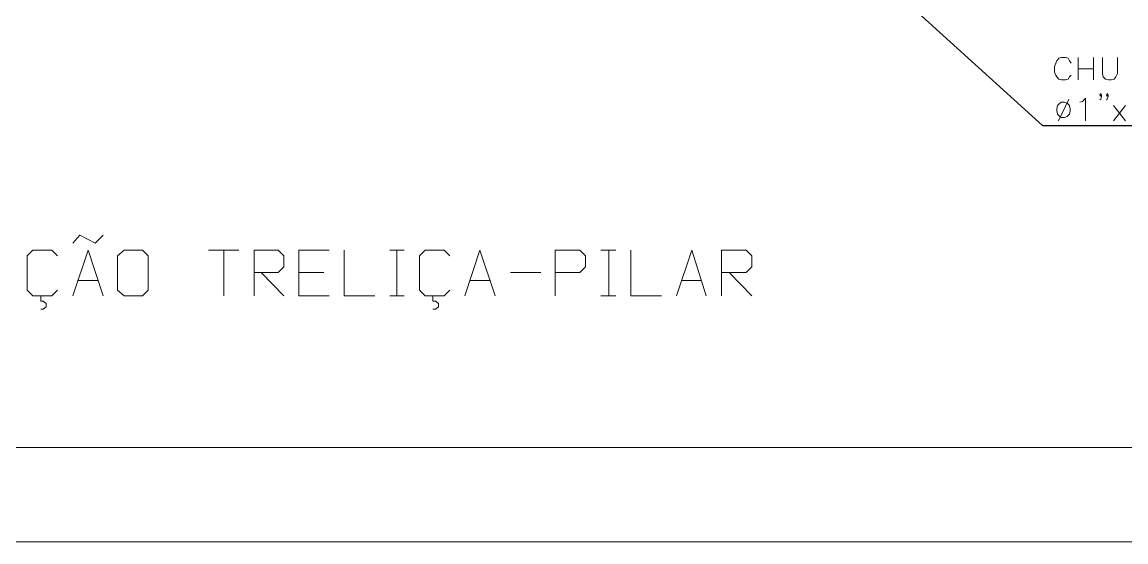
# Model space of a CAD drawing. Header units: millimetres. Extents: x 8 to 1677, y 56 to 1181.
# Drawn here: x 1176.4 to 1293.4, y 55.7 to 110.8 of the extents above; entities that cross this region are included whole.
import ezdxf

# ---------------------------------------------------------------- set-up
doc = ezdxf.new("R2010")
doc.units = ezdxf.units.MM
doc.header["$MEASUREMENT"] = 0
doc.layers.get('0').update_dxf_attribs({"linetype": 'CONTINUOUS'})

# ---------------------------------------------------------------- blocks, each defined once
blk = doc.blocks.new('MF31AE950')
at = {"color": 7, "linetype": 'Continuous', "lineweight": 9, "true_color": 0x000007}
blk.add_lwpolyline([(123.35, 1039.55), (123.35, 149.38), (123.35, 149.38)], dxfattribs=at)

msp = doc.modelspace()

# ---------------------------------------------------------------- linework, layer by layer
at = {"color": 7, "linetype": 'Continuous', "lineweight": -2, "true_color": 0x000007}
for points in [[(1270.28, 112.8), (1284.6, 99.86), (1284.6, 99.86)], [(1284.6, 99.86), (1310.33, 99.86), (1310.33, 99.86)]]:
    msp.add_lwpolyline(points, dxfattribs=at)
at = {"color": 7, "linetype": 'Continuous', "lineweight": 9, "true_color": 0x000007}
for points in [[(1287.64, 105.19), (1287.48, 105.02), (1287.31, 104.76), (1287.05, 104.69), (1286.62, 104.69), (1286.35, 104.76), (1286.12, 105.02), (1286.02, 105.19), (1285.86, 105.52), (1285.86, 106.12), (1286.02, 106.45), (1286.12, 106.71), (1286.35, 106.98), (1286.62, 107.04), (1287.05, 107.04), (1287.31, 106.98), (1287.48, 106.71), (1287.64, 106.45)], [(1288.4, 104.69), (1288.4, 107.04), (1288.4, 107.04)], [(1290.02, 107.04), (1290.02, 104.69), (1290.02, 104.69)], [(1290.95, 107.04), (1290.95, 105.35), (1291.02, 105.02), (1291.28, 104.76), (1291.61, 104.69), (1291.88, 104.69), (1292.21, 104.76), (1292.37, 105.02), (1292.54, 105.35), (1292.54, 107.04)], [(1288.4, 105.85), (1290.02, 105.85), (1290.02, 105.85)], [(1290.69, 102.58), (1290.79, 102.64), (1290.85, 102.91), (1290.85, 103.07), (1290.79, 103.24), (1290.69, 103.07), (1290.79, 102.97), (1290.85, 103.07)], [(1291.55, 103.07), (1291.45, 102.97), (1291.38, 103.07), (1291.45, 103.24), (1291.55, 103.07), (1291.55, 102.91), (1291.45, 102.64), (1291.38, 102.58)], [(1286.29, 100.36), (1287.38, 102.64), (1287.38, 102.64)], [(1289.16, 100.36), (1289.16, 102.74), (1288.83, 102.41), (1288.57, 102.31)], [(1292.14, 100.36), (1293.4, 101.98), (1293.4, 101.98)], [(1292.14, 101.98), (1293.4, 100.36), (1293.4, 100.36)], [(1181.79, 87.39), (1182.55, 88.25), (1184.17, 87.39), (1185, 88.25)], [(1180.17, 82.4), (1179.58, 81.8), (1177.56, 81.8), (1176.96, 82.4), (1176.96, 86.04), (1177.56, 86.63), (1179.58, 86.63), (1180.17, 86.04)], [(1181.79, 81.8), (1183.41, 86.63), (1185, 81.8)], [(1196.18, 86.63), (1199.39, 86.63), (1199.39, 86.63)], [(1197.8, 81.8), (1197.8, 86.63), (1197.8, 86.63)], [(1201.01, 81.8), (1201.01, 86.63), (1203.56, 86.63), (1204.15, 86.04), (1204.15, 84.88), (1203.56, 84.28), (1201.01, 84.28)], [(1205.74, 81.8), (1205.74, 86.63), (1208.98, 86.63)], [(1213.81, 81.8), (1210.57, 81.8), (1210.57, 86.63)], [(1215.4, 86.63), (1216.92, 86.63), (1216.92, 86.63)], [(1216.16, 81.8), (1216.16, 86.63), (1216.16, 86.63)], [(1221.75, 82.4), (1221.16, 81.8), (1219.14, 81.8), (1218.54, 82.4), (1218.54, 86.04), (1219.14, 86.63), (1221.16, 86.63), (1221.75, 86.04)], [(1223.37, 81.8), (1224.96, 86.63), (1226.58, 81.8)], [(1232.93, 81.8), (1232.93, 86.63), (1235.54, 86.63), (1236.14, 86.04), (1236.14, 84.88), (1235.54, 84.28), (1232.93, 84.28)], [(1237.76, 86.63), (1239.38, 86.63), (1239.38, 86.63)], [(1238.62, 81.8), (1238.62, 86.63), (1238.62, 86.63)], [(1244.21, 81.8), (1240.97, 81.8), (1240.97, 86.63)], [(1245.8, 81.8), (1247.42, 86.63), (1248.94, 81.8)], [(1250.56, 81.8), (1250.56, 86.63), (1253.18, 86.63), (1253.77, 86.04), (1253.77, 84.88), (1253.18, 84.28), (1250.56, 84.28)], [(1201.77, 84.28), (1204.15, 81.8), (1204.15, 81.8)], [(1208.39, 84.28), (1205.74, 84.28), (1205.74, 84.28)], [(1228.2, 84.28), (1231.41, 84.28), (1231.41, 84.28)], [(1251.39, 84.28), (1253.77, 81.8), (1253.77, 81.8)], [(1184.41, 83.42), (1182.29, 83.42), (1182.29, 83.42)], [(1226.08, 83.42), (1223.87, 83.42), (1223.87, 83.42)], [(1248.44, 83.42), (1246.33, 83.42), (1246.33, 83.42)], [(1178.38, 81.8), (1178.38, 81.24), (1178.65, 81.24), (1178.98, 80.98), (1178.98, 80.65), (1178.65, 80.38), (1178.38, 80.38)], [(1205.74, 81.8), (1208.98, 81.8), (1208.98, 81.8)], [(1215.4, 81.8), (1216.92, 81.8), (1216.92, 81.8)], [(1219.96, 81.8), (1219.96, 81.24), (1220.23, 81.24), (1220.56, 80.98), (1220.56, 80.65), (1220.23, 80.38), (1219.96, 80.38)], [(1237.76, 81.8), (1239.38, 81.8), (1239.38, 81.8)], [(1666.59, 65.73), (811.58, 65.73), (811.58, 65.73)]]:
    msp.add_lwpolyline(points, dxfattribs=at)
for points in [[(1286.62, 102.31), (1286.95, 102.31), (1287.21, 102.21), (1287.48, 101.98), (1287.54, 101.62), (1287.54, 101.39), (1287.48, 101.05), (1287.21, 100.79), (1286.95, 100.69), (1286.62, 100.69), (1286.45, 100.79), (1286.19, 101.05), (1286.12, 101.39), (1286.12, 101.62), (1286.19, 101.98), (1286.45, 102.21)], [(1187.22, 86.63), (1189.17, 86.63), (1189.76, 86.04), (1189.76, 82.4), (1189.17, 81.8), (1187.22, 81.8), (1186.52, 82.4), (1186.52, 86.04)]]:
    msp.add_lwpolyline(points, close=True, dxfattribs=at)

# ---------------------------------------------------------------- block references
at = {"color": 7, "true_color": 0xffffff, "rotation": 89.99999999999999}
msp.add_blockref('MF31AE950', (1826.06, -67.61), dxfattribs=at)

doc.saveas('drawing.dxf')
